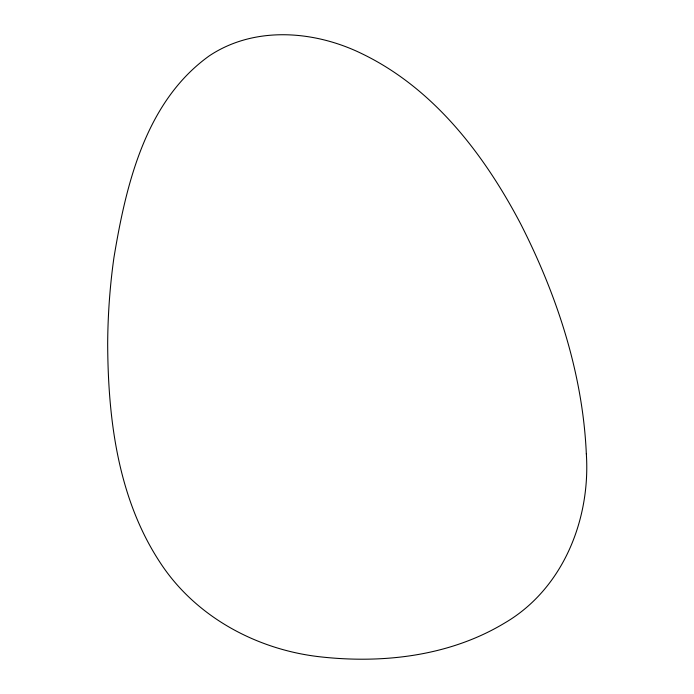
<?xml version="1.0" encoding="UTF-8"?>
<svg xmlns="http://www.w3.org/2000/svg" width="694" height="694" viewBox="0 0 694 694"><rect width="100%" height="100%" fill="white"/><g stroke="black" fill="none" stroke-linecap="round" stroke-linejoin="round"><path stroke-width="1.04" d="M586.326 453.789C590.698 519.32 563.042 588.963 504.694 622.995C450.016 656.021 383.487 663.785 320.897 656.906C257.465 650.018 196.124 617.252 160.644 563.328C117.876 498.899 107.978 419.202 107.674 343.539A693.991 605.22 50.3 0 1 113.885 257.942C126.022 184.673 145.384 101.671 209.267 55.867C254.707 25.565 314.781 30.553 362.086 53.785C433.95 88.554 484.429 154.831 520.743 224.049C557.022 295.349 582.76 373.424 586.326 453.789"/></g></svg>
